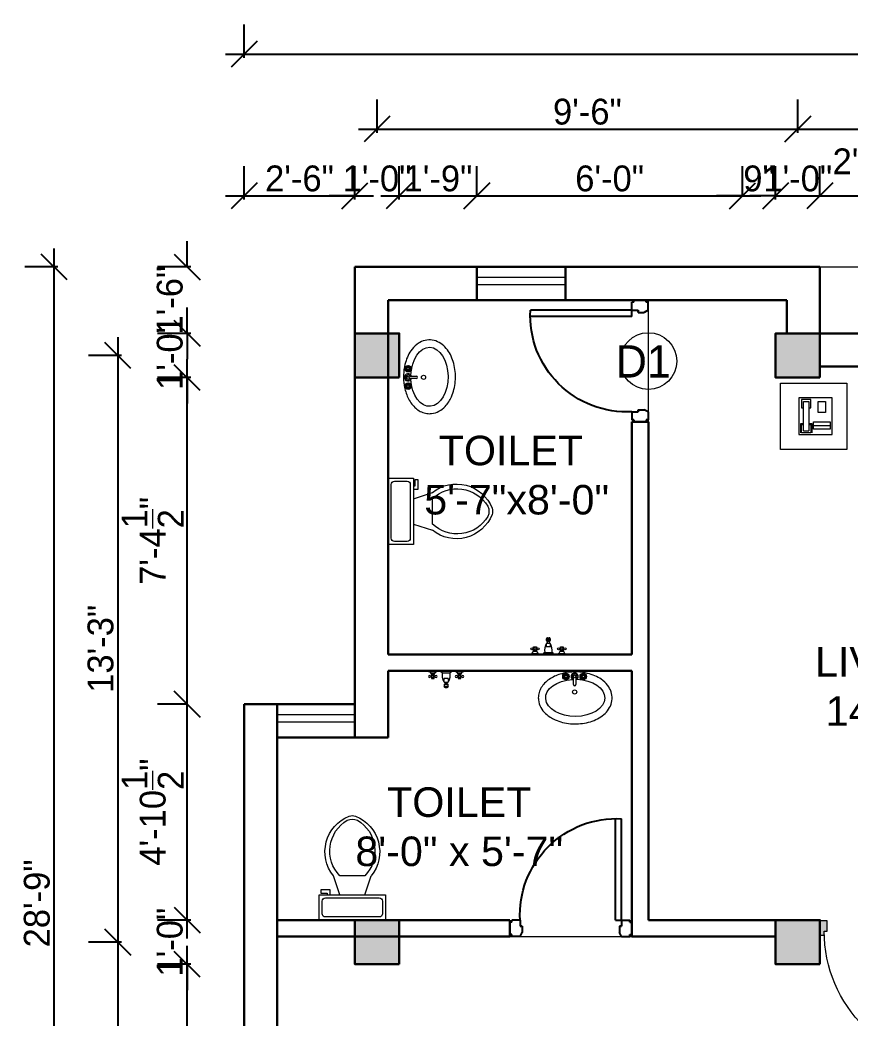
# Model space of a CAD drawing. Header units: inches. Extents: x 28835 to 36795, y -18828 to -9750.
# Drawn here: x 30622.6 to 30847.5, y -13326.5 to -13056 of the extents above; entities that cross this region are included whole.
import ezdxf

# ---------------------------------------------------------------- set-up
doc = ezdxf.new("R2010")
doc.units = ezdxf.units.IN
doc.header["$LTSCALE"] = 12
doc.header["$MEASUREMENT"] = 0
for name, color, linetype, lineweight in [('05. Dimension', 213, 'Continuous', 9), ('colum', 250, 'Continuous', 30), ('dimention', 5, 'Continuous', 9), ('Elevation', 114, 'Continuous', 20), ('F-FURNITURE', 32, 'Continuous', 13), ('FIXTURES', 23, 'Continuous', 9), ('Ha2', 31, 'Continuous', 0), ('N_DOOR', 32, 'Continuous', 13), ('STAIRCASE', 6, 'Continuous', 9), ('Text', 7, 'Continuous', 5), ('Wall', 1, 'Continuous', 30), ('WIN', 140, 'Continuous', 15)]:
    doc.layers.add(name, color=color, linetype=linetype, lineweight=lineweight)
doc.layers.add('06. Text', color=114, linetype='Continuous')
doc.layers.add('door', color=8, linetype='Continuous')
doc.styles.add('Bijay', font='', dxfattribs={"height": 8})
doc.styles.add('KBS', font='GOTHIC.TTF')
doc.styles.add('Times', font='GOTHIC.TTF')
doc.styles.get('Bijay').set_extended_font_data('Serifa BT')
doc.dimstyles.new('D75', dxfattribs={"dimtxt": 7, "dimasz": 7, "dimexe": 8, "dimexo": 24, "dimgap": 1, "dimtad": 1, "dimdec": 1, "dimzin": 3, "dimdsep": 46, "dimlunit": 4, "dimtxsty": 'Times', "dimblk": 'OBLIQUE', "dimcen": 0, "dimdle": 5, "dimaunit": 1, "dimadec": 3, "dimazin": 0, "dimtfac": 1, "dimtdec": 1, "dimtix": 1, "dimtofl": 0, "dimtmove": 1, "dimatfit": 0, "dimldrblk": 'OBLIQUE', "dimfxl": 1, "dimfxlon": 1, "dimtolj": 1, "dimtzin": 0, "dimarcsym": 0})

# ---------------------------------------------------------------- blocks, each defined once
blk = doc.blocks.new('door2.5')
at = {"layer": 'door'}
for p, q in [((0, 6), (0, 3)), ((0.5, 6), (0, 6)), ((0.5, 6), (0.5, 6.5)), ((2.5, 6.5), (0.5, 6.5)), ((2.5, 6.5), (2.5, 5)), ((4, 6.5), (2.5, 6.5)), ((2.5, 5), (3, 5)), ((3, 5), (2.5, 5)), ((3, 5), (3, 3.5)), ((27.5, 5), (27, 5)), ((27, 5), (27, 3.5)), ((27, 5), (27.5, 5)), ((27.5, 6.5), (27.5, 5)), ((27.5, 6.5), (29.5, 6.5)), ((29.5, 6), (29.5, 6.5)), ((29.5, 6), (30, 6)), ((30, 6), (30, 3)), ((0.5, 3), (0, 3)), ((0.5, 2.5), (0.5, 3)), ((2.5, 2.5), (0.5, 2.5)), ((2.5, 2.5), (3, 3.5)), ((27.5, 2.5), (27, 3.5)), ((27.5, 2.5), (29.5, 2.5)), ((29.5, 3), (30, 3)), ((29.5, 2.5), (29.5, 3))]:
    blk.add_line(p, q, dxfattribs=at)
for points in [[(2.5, 6.5), (2.5, 31.51)], [(4, 6.5), (4, 31.54)]]:
    blk.add_lwpolyline(points, dxfattribs=at)
blk.add_arc((3.79, 7.79), 23.75, 356.8785, 93.1057, dxfattribs=at)
blk = doc.blocks.new('Toilet - top')
for p, q in [((9.5, -6), (9.5, -2)), ((-10, -8.5), (-8, -8.5)), ((-10, -9.5), (-10, -8.5)), ((-8, -8.5), (-8, -8)), ((-7, -8), (-7, -9.5)), ((-4, -8), (-6, -14)), ((4, -8), (6, -14)), ((-7, -9.5), (-10, -9.5)), ((4, -14), (-4, -14))]:
    blk.add_line(p, q)
blk.add_lwpolyline([(10.5, -8), (10.5, 0), (-10.5, 0), (-10.5, -8)], close=True)
for points in [[(-9.5, -2), (-9.5, -6)], [(8.5, -1), (-8.5, -1)], [(-8.5, -7), (8.5, -7)]]:
    blk.add_lwpolyline(points)
for centre, radius, start, end in [((-8.62, -1.88), 0.884, 81.8699, 188.1301), ((8.62, -1.88), 0.884, 351.8699, 98.1301), ((-8.62, -6.12), 0.884, 171.8699, 278.1301), ((8.62, -6.12), 0.884, 261.8699, 8.1301), ((3.52, -21.58), 12.17, 141.4691, 247.9714), ((4.2, -21.82), 11.33, 136.3677, 238.9468), ((-3.52, -21.58), 12.17, 292.0284, 38.5307), ((-4.2, -21.82), 11.33, 301.053, 43.6321), ((0, -27.88), 4, 245.7318, 294.2682), ((0, -29), 4, 254.8605, 285.1395)]:
    blk.add_arc(centre, radius, start, end)
blk = doc.blocks.new('BASIN')
at = {"layer": 'FIXTURES'}
for p, q in [((78065.66, 8819.14), (78065.49, 8819.14)), ((78065.66, 8818.98), (78065.49, 8818.98)), ((78065.89, 8819.37), (78065.89, 8819.55)), ((78065.9, 8818.75), (78065.9, 8818.57)), ((78066.05, 8819.37), (78066.05, 8819.55)), ((78066.05, 8818.75), (78066.05, 8818.57)), ((78066.28, 8819.14), (78066.46, 8819.14)), ((78066.28, 8818.98), (78066.46, 8818.98)), ((78068, 8819.62), (78068, 8821.27)), ((78068.64, 8821.27), (78068.64, 8819.62)), ((78070.36, 8819.14), (78070.18, 8819.14)), ((78070.36, 8818.98), (78070.18, 8818.98)), ((78070.59, 8819.37), (78070.59, 8819.55)), ((78070.59, 8818.75), (78070.59, 8818.57)), ((78070.75, 8819.37), (78070.75, 8819.55)), ((78070.76, 8818.75), (78070.76, 8818.57)), ((78070.98, 8819.14), (78071.16, 8819.14)), ((78070.98, 8818.98), (78071.16, 8818.98))]:
    blk.add_line(p, q, dxfattribs=at)
for centre, radius in [((78068.32, 8823.26), 0.561), ((78065.97, 8819.06), 0.891), ((78065.32, 8819.06), 0.181), ((78065.97, 8819.06), 0.324), ((78065.97, 8819.71), 0.181), ((78066.62, 8819.06), 0.181), ((78068.32, 8819.06), 0.324), ((78070.67, 8819.06), 0.891), ((78070.02, 8819.06), 0.181), ((78070.67, 8819.06), 0.324), ((78070.67, 8819.71), 0.181), ((78071.32, 8819.06), 0.181), ((78065.98, 8818.41), 0.181), ((78070.68, 8818.41), 0.181)]:
    blk.add_circle(centre, radius, dxfattribs=at)
for centre, radius, start, end in [((78068.32, 8821.27), 0.324, 0, 180), ((78065.97, 8819.06), 0.648, 105.2407, 164.2093), ((78065.97, 8819.06), 0.648, 196.2342, 253.9047), ((78065.97, 8819.06), 0.648, 16.4413, 74.0789), ((78065.97, 8819.06), 0.648, 286.12, 344.0884), ((78068.32, 8819.06), 0.972, 109.6397, 70.3486), ((78068.32, 8819.06), 0.648, 120.2446, 59.6569), ((78070.67, 8819.06), 0.648, 105.9211, 163.5587), ((78070.67, 8819.06), 0.648, 195.9116, 253.88), ((78070.67, 8819.06), 0.648, 15.7907, 74.7593), ((78070.67, 8819.06), 0.648, 286.0953, 343.7658)]:
    blk.add_arc(centre, radius, start, end, dxfattribs=at)
at = {"layer": 'FIXTURES', "extrusion": (0, 0, -1)}
blk.add_ellipse((78068.16, 8824.86), major_axis=(8, 0), ratio=0.629906, start_param=1.624049, end_param=7.762372, dxfattribs=at)
at = {"layer": 'FIXTURES'}
blk.add_open_spline([(78078.16, 8824.86), (78078.16, 8824.37), (78078.09, 8823.87), (78077.81, 8822.92), (78077.61, 8822.47), (78077.1, 8821.62), (78076.79, 8821.23), (78075.71, 8820.11), (78074.81, 8819.49), (78072.79, 8818.54), (78071.68, 8818.21), (78068.63, 8817.71), (78066.63, 8817.77), (78063.45, 8818.55), (78062.19, 8819.08), (78060.45, 8820.28), (78059.86, 8820.82), (78058.97, 8821.97), (78058.65, 8822.55), (78058.23, 8823.81), (78058.13, 8824.48), (78058.2, 8825.8), (78058.37, 8826.46), (78058.91, 8827.66), (78059.28, 8828.22), (78060.18, 8829.2), (78060.69, 8829.63), (78062.38, 8830.75), (78063.69, 8831.27), (78066.49, 8831.88), (78067.98, 8831.98), (78070.88, 8831.72), (78072.29, 8831.38), (78074.54, 8830.39), (78075.44, 8829.82), (78076.7, 8828.63), (78077.15, 8828.07), (78077.83, 8826.81), (78078.05, 8826.12), (78078.15, 8825.23), (78078.16, 8825.05), (78078.16, 8824.86)], degree=3, knots=[0, 0, 0, 0, 0.181364, 0.181364, 0.362729, 0.362729, 0.544093, 0.544093, 0.928824, 0.928824, 1.313556, 1.313556, 1.94034, 1.94034, 2.400556, 2.400556, 2.689721, 2.689721, 2.932428, 2.932428, 3.175135, 3.175135, 3.417842, 3.417842, 3.66055, 3.66055, 3.903257, 3.903257, 4.376682, 4.376682, 4.850108, 4.850108, 5.323534, 5.323534, 5.693577, 5.693577, 5.95511, 5.95511, 6.216644, 6.216644, 6.283185, 6.283185, 6.283185, 6.283185], dxfattribs=at)
blk = doc.blocks.new('Faucet - Bathroom front')
for p, q in [((-0.5, 4.25), (0.5, 4.25)), ((0.5, 3.75), (-0.5, 3.75)), ((-0.5, 3), (0.5, 3)), ((-0.25, 3), (-0.25, 3.5)), ((0.25, 3.5), (0.25, 3)), ((-5, 0), (-2.25, 0)), ((-4.5087, 0.25), (-2.7408, 0.25)), ((-4, 1.625), (-4.25, 1.625)), ((-4, 1.375), (-4.25, 1.375)), ((-3.1442, 0.75), (-4.0979, 0.75)), ((-3.25, 1.625), (-3, 1.625)), ((-3.25, 1.375), (-3, 1.375)), ((-1.5, 0), (1.5, 0)), ((-1, 0.5), (1, 0.5)), ((0.5, 2), (-0.5, 2)), ((2.25, 0), (5, 0)), ((2.7413, 0.25), (4.5092, 0.25)), ((3.25, 1.625), (3, 1.625)), ((3.25, 1.375), (3, 1.375)), ((4.1058, 0.75), (3.1521, 0.75)), ((4, 1.625), (4.25, 1.625)), ((4, 1.375), (4.25, 1.375))]:
    blk.add_line(p, q)
for points in [[(-0.5, 3.75), (-0.5, 4.25)], [(-0.25, 4.5), (0.25, 4.5)], [(0.25, 3.5), (-0.25, 3.5)], [(0.5, 4.25), (0.5, 3.75)]]:
    blk.add_lwpolyline(points)
for points in [[(-4, 1), (-4, 2), (-3.25, 2), (-3.25, 1)], [(3.25, 1), (3.25, 2), (4, 2), (4, 1)]]:
    blk.add_lwpolyline(points, close=True)
for centre in [(-4.5, 1.5), (-3.625, 1.5), (-2.75, 1.5), (2.75, 1.5), (3.625, 1.5), (4.5, 1.5)]:
    blk.add_circle(centre, 0.2795)
for centre, radius, start, end in [((3, 1), 4.0311, 150.2551, 187.125), ((0.6413, 2.5), 1.246, 156.3417, 203.6583), ((-0.2575, 4.2575), 0.2426, 88.22243, 181.7776), ((-0.2575, 3.7425), 0.2426, 178.2224, 271.7776), ((0.2575, 4.2575), 0.2426, 358.2224, 91.77757), ((0.2575, 3.7425), 0.2426, 268.2224, 1.777565), ((-3, 1), 4.0311, 352.875, 29.74488), ((-0.6413, 2.5), 1.246, 336.3417, 23.65835), ((-5.375, 1.375), 1.4252, 285.2551, 344.7449), ((-1.875, 1.375), 1.4252, 195.2551, 254.7449), ((-0.7962, -0.2038), 0.7327, 106.1502, 163.8498), ((0.7962, -0.2038), 0.7327, 16.1502, 73.84979), ((1.875, 1.375), 1.4252, 285.2551, 344.7449), ((5.375, 1.375), 1.4252, 195.2551, 254.7449)]:
    blk.add_arc(centre, radius, start, end)
blk = doc.blocks.new('D1000')
at = {"linetype": 'Continuous'}
for points in [[(30, 50), (30, 20), (50, 20), (50, -50), (0, -50), (0, 50)], [(970, 50), (970, 20), (950, 20), (950, -50), (1000, -50), (1000, 50)]]:
    blk.add_hatch(color=256, dxfattribs=at).paths.add_polyline_path(points)
at = {"color": 0, "linetype": 'Continuous'}
for p, q in [((950, 20), (950, 959.8)), ((970, 50), (970, 960))]:
    blk.add_line(p, q, dxfattribs=at)
at = {"linetype": 'Continuous'}
for points in [[(30, 50), (30, 20), (50, 20), (50, -50), (0, -50), (0, 50)], [(970, 50), (970, 20), (950, 20), (950, -50), (1000, -50), (1000, 50)]]:
    blk.add_lwpolyline(points, close=True, dxfattribs=at)
blk.add_arc((970, 20), 940, 90, 180, dxfattribs=at)
blk = doc.blocks.new('t1')
at = {"layer": 'F-FURNITURE', "ltscale": 0.3}
for p, q in [((167725.04, -53224.27), (167734.04, -53224.27)), ((167725.04, -53234.27), (167725.04, -53224.27)), ((167728.79, -53225.27), (167726.79, -53225.27)), ((167726.79, -53225.27), (167726.79, -53228.27)), ((167728.79, -53228.27), (167728.79, -53225.27)), ((167730.79, -53224.77), (167733.29, -53224.77)), ((167730.79, -53227.02), (167730.79, -53224.77)), ((167732.79, -53225.27), (167731.29, -53225.27)), ((167731.29, -53225.27), (167731.29, -53233.27)), ((167732.79, -53233.27), (167732.79, -53225.27)), ((167733.29, -53224.77), (167733.29, -53227.02)), ((167734.04, -53224.27), (167734.04, -53234.27)), ((167726.79, -53228.27), (167728.79, -53228.27)), ((167731.29, -53227.02), (167730.79, -53227.02)), ((167733.29, -53227.02), (167732.79, -53227.02)), ((167730.04, -53230.77), (167725.54, -53230.77)), ((167725.54, -53230.77), (167725.54, -53232.77)), ((167730.04, -53232.77), (167730.04, -53230.77)), ((167730.54, -53231.27), (167730.54, -53233.77)), ((167731.29, -53231.27), (167730.54, -53231.27)), ((167733.54, -53231.27), (167732.79, -53231.27)), ((167733.54, -53233.77), (167733.54, -53231.27)), ((167730.04, -53231.77), (167725.54, -53231.77)), ((167725.54, -53232.77), (167730.04, -53232.77)), ((167730.79, -53231.52), (167730.79, -53233.77)), ((167731.29, -53231.52), (167730.79, -53231.52)), ((167730.79, -53233.77), (167733.29, -53233.77)), ((167732.79, -53233.27), (167731.29, -53233.27)), ((167733.29, -53231.52), (167732.79, -53231.52)), ((167733.29, -53233.77), (167733.29, -53231.52)), ((167734.04, -53234.27), (167725.04, -53234.27))]:
    blk.add_line(p, q, dxfattribs=at)
blk.add_lwpolyline([(167739.01, -53220.34), (167721.01, -53220.34), (167721.01, -53238.34), (167739.01, -53238.34)], close=True, dxfattribs=at)
blk = doc.blocks.new('_Oblique')
at = {"color": 0, "linetype": 'ByBlock', "lineweight": -2}
blk.add_line((-0.5, -0.5), (0.5, 0.5), dxfattribs=at)
blk = doc.blocks.new('*D819')
at = {"layer": 'Defpoints', "color": 0, "ltscale": 12, "transparency": 16777216}
for p in [(30725.36, -13103.63), (30713.36, -13140.91), (30725.36, -13140.91)]:
    blk.add_point(p, dxfattribs=at)
at = {"layer": 'dimention', "color": 0, "lineweight": -2, "ltscale": 12, "transparency": 16777216}
for p, q in [((30713.36, -13104.63), (30713.36, -13095.63)), ((30725.36, -13104.63), (30725.36, -13095.63)), ((30713.36, -13103.63), (30706.36, -13103.63)), ((30725.36, -13103.63), (30732.36, -13103.63))]:
    blk.add_line(p, q, dxfattribs=at)
at = {"layer": 'dimention', "color": 0, "lineweight": -2, "ltscale": 12, "transparency": 16777216, "xscale": 7, "yscale": 7, "zscale": 7}
blk.add_blockref('_Oblique', (30713.36, -13103.63), dxfattribs=at)
at = {"layer": 'dimention', "color": 0, "lineweight": -2, "ltscale": 12, "transparency": 16777216, "xscale": 7, "yscale": 7, "zscale": 7, "rotation": 180}
blk.add_blockref('_Oblique', (30725.36, -13103.63), dxfattribs=at)
at = {"layer": 'dimention', "color": 0, "ltscale": 12, "transparency": 16777216, "insert": (30719.36, -13098.96), "char_height": 7, "attachment_point": 5, "style": 'Times'}
blk.add_mtext('\\A1;1\'-0"', dxfattribs=at)
blk = doc.blocks.new('*D820')
at = {"layer": 'Defpoints', "color": 0, "ltscale": 12, "transparency": 16777216}
for p in [(30746.38, -13103.63), (30746.38, -13122.91), (30725.36, -13140.91)]:
    blk.add_point(p, dxfattribs=at)
at = {"layer": 'dimention', "color": 0, "lineweight": -2, "ltscale": 12, "transparency": 16777216}
for p, q in [((30725.36, -13104.63), (30725.36, -13095.63)), ((30746.38, -13103.63), (30746.38, -13095.63)), ((30720.36, -13103.63), (30751.38, -13103.63))]:
    blk.add_line(p, q, dxfattribs=at)
at = {"layer": 'dimention', "color": 0, "lineweight": -2, "ltscale": 12, "transparency": 16777216, "xscale": 7, "yscale": 7, "zscale": 7, "rotation": 180}
blk.add_blockref('_Oblique', (30725.36, -13103.63), dxfattribs=at)
at = {"layer": 'dimention', "color": 0, "lineweight": -2, "ltscale": 12, "transparency": 16777216, "xscale": 7, "yscale": 7, "zscale": 7}
blk.add_blockref('_Oblique', (30746.38, -13103.63), dxfattribs=at)
at = {"layer": 'dimention', "color": 0, "ltscale": 12, "transparency": 16777216, "insert": (30735.87, -13098.96), "char_height": 7, "attachment_point": 5, "style": 'Times'}
blk.add_mtext('\\A1;1\'-9"', dxfattribs=at)
blk = doc.blocks.new('*D821')
at = {"layer": 'Defpoints', "color": 0, "ltscale": 12, "transparency": 16777216}
for p in [(30818.38, -13103.63), (30746.38, -13122.91), (30818.38, -13122.91)]:
    blk.add_point(p, dxfattribs=at)
at = {"layer": 'dimention', "color": 0, "lineweight": -2, "ltscale": 12, "transparency": 16777216}
for p, q in [((30746.38, -13103.63), (30746.38, -13095.63)), ((30818.38, -13103.63), (30818.38, -13095.63)), ((30741.38, -13103.63), (30823.38, -13103.63))]:
    blk.add_line(p, q, dxfattribs=at)
at = {"layer": 'dimention', "color": 0, "lineweight": -2, "ltscale": 12, "transparency": 16777216, "xscale": 7, "yscale": 7, "zscale": 7, "rotation": 180}
blk.add_blockref('_Oblique', (30746.38, -13103.63), dxfattribs=at)
at = {"layer": 'dimention', "color": 0, "lineweight": -2, "ltscale": 12, "transparency": 16777216, "xscale": 7, "yscale": 7, "zscale": 7}
blk.add_blockref('_Oblique', (30818.38, -13103.63), dxfattribs=at)
at = {"layer": 'dimention', "color": 0, "ltscale": 12, "transparency": 16777216, "insert": (30782.38, -13098.96), "char_height": 7, "attachment_point": 5, "style": 'Times'}
blk.add_mtext('\\A1;6\'-0"', dxfattribs=at)
blk = doc.blocks.new('*D822')
at = {"layer": 'Defpoints', "color": 0, "ltscale": 12, "transparency": 16777216}
for p in [(30839.36, -13103.63), (30839.36, -13122.91), (30827.36, -13140.91)]:
    blk.add_point(p, dxfattribs=at)
at = {"layer": 'dimention', "color": 0, "lineweight": -2, "ltscale": 12, "transparency": 16777216}
for p, q in [((30827.36, -13104.63), (30827.36, -13095.63)), ((30839.36, -13103.63), (30839.36, -13095.63)), ((30827.36, -13103.63), (30820.36, -13103.63)), ((30839.36, -13103.63), (30846.36, -13103.63))]:
    blk.add_line(p, q, dxfattribs=at)
at = {"layer": 'dimention', "color": 0, "lineweight": -2, "ltscale": 12, "transparency": 16777216, "xscale": 7, "yscale": 7, "zscale": 7}
blk.add_blockref('_Oblique', (30827.36, -13103.63), dxfattribs=at)
at = {"layer": 'dimention', "color": 0, "lineweight": -2, "ltscale": 12, "transparency": 16777216, "xscale": 7, "yscale": 7, "zscale": 7, "rotation": 180}
blk.add_blockref('_Oblique', (30839.36, -13103.63), dxfattribs=at)
at = {"layer": 'dimention', "color": 0, "ltscale": 12, "transparency": 16777216, "insert": (30833.36, -13098.96), "char_height": 7, "attachment_point": 5, "style": 'Times'}
blk.add_mtext('\\A1;1\'-0"', dxfattribs=at)
blk = doc.blocks.new('*D823')
at = {"layer": 'Defpoints', "color": 0, "ltscale": 12, "transparency": 16777216}
for p in [(30818.38, -13103.63), (30827.36, -13103.63), (30827.36, -13103.63)]:
    blk.add_point(p, dxfattribs=at)
at = {"layer": 'dimention', "color": 0, "lineweight": -2, "ltscale": 12, "transparency": 16777216}
for p, q in [((30818.38, -13103.63), (30818.38, -13095.63)), ((30827.36, -13103.63), (30827.36, -13095.63)), ((30818.38, -13103.63), (30811.38, -13103.63)), ((30827.36, -13103.63), (30834.36, -13103.63))]:
    blk.add_line(p, q, dxfattribs=at)
at = {"layer": 'dimention', "color": 0, "lineweight": -2, "ltscale": 12, "transparency": 16777216, "xscale": 7, "yscale": 7, "zscale": 7}
blk.add_blockref('_Oblique', (30818.38, -13103.63), dxfattribs=at)
at = {"layer": 'dimention', "color": 0, "lineweight": -2, "ltscale": 12, "transparency": 16777216, "xscale": 7, "yscale": 7, "zscale": 7, "rotation": 180}
blk.add_blockref('_Oblique', (30827.36, -13103.63), dxfattribs=at)
at = {"layer": 'dimention', "color": 0, "ltscale": 12, "transparency": 16777216, "insert": (30822.87, -13098.96), "char_height": 7, "attachment_point": 5, "style": 'Times'}
blk.add_mtext('\\A1;9"', dxfattribs=at)
blk = doc.blocks.new('*D824')
at = {"layer": 'Defpoints', "color": 0, "ltscale": 12, "transparency": 16777216}
for p in [(30870.06, -13103.63), (30839.36, -13122.91), (30870.06, -13140.91)]:
    blk.add_point(p, dxfattribs=at)
at = {"layer": 'dimention', "color": 0, "lineweight": -2, "ltscale": 12, "transparency": 16777216}
for p, q in [((30839.36, -13103.63), (30839.36, -13095.63)), ((30870.06, -13104.63), (30870.06, -13095.63)), ((30834.36, -13103.63), (30875.06, -13103.63))]:
    blk.add_line(p, q, dxfattribs=at)
at = {"layer": 'dimention', "color": 0, "lineweight": -2, "ltscale": 12, "transparency": 16777216, "xscale": 7, "yscale": 7, "zscale": 7, "rotation": 180}
blk.add_blockref('_Oblique', (30839.36, -13103.63), dxfattribs=at)
at = {"layer": 'dimention', "color": 0, "lineweight": -2, "ltscale": 12, "transparency": 16777216, "xscale": 7, "yscale": 7, "zscale": 7}
blk.add_blockref('_Oblique', (30870.06, -13103.63), dxfattribs=at)
at = {"layer": 'dimention', "color": 0, "ltscale": 12, "transparency": 16777216, "insert": (30854.71, -13094.29), "char_height": 7, "attachment_point": 5, "style": 'Times'}
blk.add_mtext('\\A1;2\'-6{\\H1.000000x;\\S1/2;}"', dxfattribs=at)
blk = doc.blocks.new('*D830')
at = {"layer": 'Defpoints', "color": 0, "ltscale": 12, "transparency": 16777216}
for p in [(30833.36, -13085.53), (30719.36, -13140.91), (30833.36, -13140.91)]:
    blk.add_point(p, dxfattribs=at)
at = {"layer": 'dimention', "color": 0, "lineweight": -2, "ltscale": 12, "transparency": 16777216}
for p, q in [((30719.36, -13086.53), (30719.36, -13077.53)), ((30833.36, -13086.53), (30833.36, -13077.53)), ((30714.36, -13085.53), (30838.36, -13085.53))]:
    blk.add_line(p, q, dxfattribs=at)
at = {"layer": 'dimention', "color": 0, "lineweight": -2, "ltscale": 12, "transparency": 16777216, "xscale": 7, "yscale": 7, "zscale": 7, "rotation": 180}
blk.add_blockref('_Oblique', (30719.36, -13085.53), dxfattribs=at)
at = {"layer": 'dimention', "color": 0, "lineweight": -2, "ltscale": 12, "transparency": 16777216, "xscale": 7, "yscale": 7, "zscale": 7}
blk.add_blockref('_Oblique', (30833.36, -13085.53), dxfattribs=at)
at = {"layer": 'dimention', "color": 0, "ltscale": 12, "transparency": 16777216, "insert": (30776.36, -13080.86), "char_height": 7, "attachment_point": 5, "style": 'Times'}
blk.add_mtext('\\A1;9\'-6"', dxfattribs=at)
blk = doc.blocks.new('*D831')
at = {"layer": 'Defpoints', "color": 0, "ltscale": 12, "transparency": 16777216}
for p in [(30968.36, -13085.53), (30833.36, -13140.91), (30968.36, -13140.91)]:
    blk.add_point(p, dxfattribs=at)
at = {"layer": 'dimention', "color": 0, "lineweight": -2, "ltscale": 12, "transparency": 16777216}
for p, q in [((30833.36, -13086.53), (30833.36, -13077.53)), ((30968.36, -13086.53), (30968.36, -13077.53)), ((30828.36, -13085.53), (30973.36, -13085.53))]:
    blk.add_line(p, q, dxfattribs=at)
at = {"layer": 'dimention', "color": 0, "lineweight": -2, "ltscale": 12, "transparency": 16777216, "xscale": 7, "yscale": 7, "zscale": 7, "rotation": 180}
blk.add_blockref('_Oblique', (30833.36, -13085.53), dxfattribs=at)
at = {"layer": 'dimention', "color": 0, "lineweight": -2, "ltscale": 12, "transparency": 16777216, "xscale": 7, "yscale": 7, "zscale": 7}
blk.add_blockref('_Oblique', (30968.36, -13085.53), dxfattribs=at)
at = {"layer": 'dimention', "color": 0, "ltscale": 12, "transparency": 16777216, "insert": (30900.86, -13080.86), "char_height": 7, "attachment_point": 5, "style": 'Times'}
blk.add_mtext('\\A1;11\'-3"', dxfattribs=at)
blk = doc.blocks.new('*D833')
at = {"layer": 'Defpoints', "color": 0, "ltscale": 12, "transparency": 16777216}
for p in [(30713.36, -13103.63), (30683.34, -13241.41), (30713.36, -13241.41)]:
    blk.add_point(p, dxfattribs=at)
at = {"layer": 'dimention', "color": 0, "lineweight": -2, "ltscale": 12, "transparency": 16777216}
for p, q in [((30683.34, -13104.63), (30683.34, -13095.63)), ((30713.36, -13104.63), (30713.36, -13095.63)), ((30678.34, -13103.63), (30718.36, -13103.63))]:
    blk.add_line(p, q, dxfattribs=at)
at = {"layer": 'dimention', "color": 0, "lineweight": -2, "ltscale": 12, "transparency": 16777216, "xscale": 7, "yscale": 7, "zscale": 7, "rotation": 180}
blk.add_blockref('_Oblique', (30683.34, -13103.63), dxfattribs=at)
at = {"layer": 'dimention', "color": 0, "lineweight": -2, "ltscale": 12, "transparency": 16777216, "xscale": 7, "yscale": 7, "zscale": 7}
blk.add_blockref('_Oblique', (30713.36, -13103.63), dxfattribs=at)
at = {"layer": 'dimention', "color": 0, "ltscale": 12, "transparency": 16777216, "insert": (30698.35, -13098.96), "char_height": 7, "attachment_point": 5, "style": 'Times'}
blk.add_mtext('\\A1;2\'-6"', dxfattribs=at)
blk = doc.blocks.new('*D834')
at = {"layer": 'Defpoints', "color": 0, "ltscale": 12, "transparency": 16777216}
for p in [(31097.36, -13065.24), (31097.36, -13140.91), (30683.34, -13241.41)]:
    blk.add_point(p, dxfattribs=at)
at = {"layer": 'dimention', "color": 0, "lineweight": -2, "ltscale": 12, "transparency": 16777216}
for p, q in [((30683.34, -13066.24), (30683.34, -13057.24)), ((31097.36, -13066.24), (31097.36, -13057.24)), ((30678.34, -13065.24), (31102.36, -13065.24))]:
    blk.add_line(p, q, dxfattribs=at)
at = {"layer": 'dimention', "color": 0, "lineweight": -2, "ltscale": 12, "transparency": 16777216, "xscale": 7, "yscale": 7, "zscale": 7, "rotation": 180}
blk.add_blockref('_Oblique', (30683.34, -13065.24), dxfattribs=at)
at = {"layer": 'dimention', "color": 0, "lineweight": -2, "ltscale": 12, "transparency": 16777216, "xscale": 7, "yscale": 7, "zscale": 7}
blk.add_blockref('_Oblique', (31097.36, -13065.24), dxfattribs=at)
at = {"layer": 'dimention', "color": 0, "ltscale": 12, "transparency": 16777216, "insert": (30890.35, -13060.56), "char_height": 7, "attachment_point": 5, "style": 'Times'}
blk.add_mtext('\\A1;34\'-6"', dxfattribs=at)
blk = doc.blocks.new('*D842')
at = {"layer": 'Defpoints', "color": 0, "ltscale": 12, "transparency": 16777216}
for p in [(30667.91, -13311.91), (30713.36, -13311.91), (30713.36, -13455.91)]:
    blk.add_point(p, dxfattribs=at)
at = {"layer": 'dimention', "color": 0, "lineweight": -2, "ltscale": 12, "transparency": 16777216}
for p, q in [((30667.91, -13460.91), (30667.91, -13306.91)), ((30668.91, -13311.91), (30659.91, -13311.91)), ((30668.91, -13455.91), (30659.91, -13455.91))]:
    blk.add_line(p, q, dxfattribs=at)
at = {"layer": 'dimention', "color": 0, "lineweight": -2, "ltscale": 12, "transparency": 16777216, "xscale": 7, "yscale": 7, "zscale": 7}
for p, rotation in [((30667.91, -13311.91), 90), ((30667.91, -13455.91), 270)]:
    blk.add_blockref('_Oblique', p, dxfattribs=dict(at, rotation=rotation))
at = {"layer": 'dimention', "color": 0, "ltscale": 12, "transparency": 16777216, "insert": (30663.23, -13383.91), "char_height": 7, "attachment_point": 5, "rotation": 90, "style": 'Times'}
blk.add_mtext('\\A1;12\'-0"', dxfattribs=at)
blk = doc.blocks.new('*D843')
at = {"layer": 'Defpoints', "color": 0, "ltscale": 12, "transparency": 16777216}
for p in [(30667.91, -13299.91), (30713.36, -13299.91), (30713.36, -13311.91)]:
    blk.add_point(p, dxfattribs=at)
at = {"layer": 'dimention', "color": 0, "lineweight": -2, "ltscale": 12, "transparency": 16777216}
for p, q in [((30667.91, -13299.91), (30667.91, -13292.91)), ((30668.91, -13299.91), (30659.91, -13299.91)), ((30668.91, -13311.91), (30659.91, -13311.91)), ((30667.91, -13311.91), (30667.91, -13318.91))]:
    blk.add_line(p, q, dxfattribs=at)
at = {"layer": 'dimention', "color": 0, "lineweight": -2, "ltscale": 12, "transparency": 16777216, "xscale": 7, "yscale": 7, "zscale": 7}
for p, rotation in [((30667.91, -13299.91), 270), ((30667.91, -13311.91), 90)]:
    blk.add_blockref('_Oblique', p, dxfattribs=dict(at, rotation=rotation))
at = {"layer": 'dimention', "color": 0, "ltscale": 12, "transparency": 16777216, "insert": (30663.23, -13305.91), "char_height": 7, "attachment_point": 5, "rotation": 90, "style": 'Times'}
blk.add_mtext('\\A1;1\'-0"', dxfattribs=at)
blk = doc.blocks.new('*D844')
at = {"layer": 'Defpoints', "color": 0, "ltscale": 12, "transparency": 16777216}
for p in [(30667.91, -13241.41), (30683.34, -13241.41), (30713.36, -13299.91)]:
    blk.add_point(p, dxfattribs=at)
at = {"layer": 'dimention', "color": 0, "lineweight": -2, "ltscale": 12, "transparency": 16777216}
for p, q in [((30667.91, -13304.91), (30667.91, -13236.41)), ((30667.91, -13241.41), (30659.91, -13241.41)), ((30668.91, -13299.91), (30659.91, -13299.91))]:
    blk.add_line(p, q, dxfattribs=at)
at = {"layer": 'dimention', "color": 0, "lineweight": -2, "ltscale": 12, "transparency": 16777216, "xscale": 7, "yscale": 7, "zscale": 7}
for p, rotation in [((30667.91, -13241.41), 90), ((30667.91, -13299.91), 270)]:
    blk.add_blockref('_Oblique', p, dxfattribs=dict(at, rotation=rotation))
at = {"layer": 'dimention', "color": 0, "ltscale": 12, "transparency": 16777216, "insert": (30658.57, -13270.66), "char_height": 7, "attachment_point": 5, "rotation": 90, "style": 'Times'}
blk.add_mtext('\\A1;4\'-10{\\H1.000000x;\\S1/2;}"', dxfattribs=at)
blk = doc.blocks.new('*D845')
at = {"layer": 'Defpoints', "color": 0, "ltscale": 12, "transparency": 16777216}
for p in [(30667.91, -13152.91), (30713.36, -13152.91), (30683.34, -13241.41)]:
    blk.add_point(p, dxfattribs=at)
at = {"layer": 'dimention', "color": 0, "lineweight": -2, "ltscale": 12, "transparency": 16777216}
for p, q in [((30667.91, -13246.41), (30667.91, -13147.91)), ((30668.91, -13152.91), (30659.91, -13152.91)), ((30667.91, -13241.41), (30659.91, -13241.41))]:
    blk.add_line(p, q, dxfattribs=at)
at = {"layer": 'dimention', "color": 0, "lineweight": -2, "ltscale": 12, "transparency": 16777216, "xscale": 7, "yscale": 7, "zscale": 7}
for p, rotation in [((30667.91, -13152.91), 90), ((30667.91, -13241.41), 270)]:
    blk.add_blockref('_Oblique', p, dxfattribs=dict(at, rotation=rotation))
at = {"layer": 'dimention', "color": 0, "ltscale": 12, "transparency": 16777216, "insert": (30658.57, -13197.16), "char_height": 7, "attachment_point": 5, "rotation": 90, "style": 'Times'}
blk.add_mtext('\\A1;7\'-4{\\H1.000000x;\\S1/2;}"', dxfattribs=at)
blk = doc.blocks.new('*D846')
at = {"layer": 'Defpoints', "color": 0, "ltscale": 12, "transparency": 16777216}
for p in [(30667.91, -13140.91), (30713.36, -13140.91), (30713.36, -13152.91)]:
    blk.add_point(p, dxfattribs=at)
at = {"layer": 'dimention', "color": 0, "lineweight": -2, "ltscale": 12, "transparency": 16777216}
for p, q in [((30667.91, -13140.91), (30667.91, -13133.91)), ((30668.91, -13140.91), (30659.91, -13140.91)), ((30668.91, -13152.91), (30659.91, -13152.91)), ((30667.91, -13152.91), (30667.91, -13159.91))]:
    blk.add_line(p, q, dxfattribs=at)
at = {"layer": 'dimention', "color": 0, "lineweight": -2, "ltscale": 12, "transparency": 16777216, "xscale": 7, "yscale": 7, "zscale": 7}
for p, rotation in [((30667.91, -13140.91), 270), ((30667.91, -13152.91), 90)]:
    blk.add_blockref('_Oblique', p, dxfattribs=dict(at, rotation=rotation))
at = {"layer": 'dimention', "color": 0, "ltscale": 12, "transparency": 16777216, "insert": (30663.23, -13146.91), "char_height": 7, "attachment_point": 5, "rotation": 90, "style": 'Times'}
blk.add_mtext('\\A1;1\'-0"', dxfattribs=at)
blk = doc.blocks.new('*D847')
at = {"layer": 'Defpoints', "color": 0, "ltscale": 12, "transparency": 16777216}
for p in [(30667.91, -13122.91), (30713.36, -13122.91), (30713.36, -13140.91)]:
    blk.add_point(p, dxfattribs=at)
at = {"layer": 'dimention', "color": 0, "lineweight": -2, "ltscale": 12, "transparency": 16777216}
for p, q in [((30667.91, -13122.91), (30667.91, -13115.91)), ((30668.91, -13122.91), (30659.91, -13122.91)), ((30668.91, -13140.91), (30659.91, -13140.91)), ((30667.91, -13140.91), (30667.91, -13147.91))]:
    blk.add_line(p, q, dxfattribs=at)
at = {"layer": 'dimention', "color": 0, "lineweight": -2, "ltscale": 12, "transparency": 16777216, "xscale": 7, "yscale": 7, "zscale": 7}
for p, rotation in [((30667.91, -13122.91), 270), ((30667.91, -13140.91), 90)]:
    blk.add_blockref('_Oblique', p, dxfattribs=dict(at, rotation=rotation))
at = {"layer": 'dimention', "color": 0, "ltscale": 12, "transparency": 16777216, "insert": (30663.23, -13131.91), "char_height": 7, "attachment_point": 5, "rotation": 90, "style": 'Times'}
blk.add_mtext('\\A1;1\'-6"', dxfattribs=at)
blk = doc.blocks.new('*D848')
at = {"layer": 'Defpoints', "color": 0, "ltscale": 12, "transparency": 16777216}
for p in [(30713.36, -13146.91), (30649.15, -13305.91), (30713.36, -13305.91)]:
    blk.add_point(p, dxfattribs=at)
at = {"layer": 'dimention', "color": 0, "lineweight": -2, "ltscale": 12, "transparency": 16777216}
for p, q in [((30649.15, -13141.91), (30649.15, -13310.91)), ((30650.15, -13146.91), (30641.15, -13146.91)), ((30650.15, -13305.91), (30641.15, -13305.91))]:
    blk.add_line(p, q, dxfattribs=at)
at = {"layer": 'dimention', "color": 0, "lineweight": -2, "ltscale": 12, "transparency": 16777216, "xscale": 7, "yscale": 7, "zscale": 7}
for p, rotation in [((30649.15, -13146.91), 90), ((30649.15, -13305.91), 270)]:
    blk.add_blockref('_Oblique', p, dxfattribs=dict(at, rotation=rotation))
at = {"layer": 'dimention', "color": 0, "ltscale": 12, "transparency": 16777216, "insert": (30644.47, -13226.41), "char_height": 7, "attachment_point": 5, "rotation": 90, "style": 'Times'}
blk.add_mtext('\\A1;13\'-3"', dxfattribs=at)
blk = doc.blocks.new('*D849')
at = {"layer": 'Defpoints', "color": 0, "ltscale": 12, "transparency": 16777216}
for p in [(30713.36, -13305.91), (30649.15, -13461.91), (30713.36, -13461.91)]:
    blk.add_point(p, dxfattribs=at)
at = {"layer": 'dimention', "color": 0, "lineweight": -2, "ltscale": 12, "transparency": 16777216}
for p, q in [((30649.15, -13300.91), (30649.15, -13466.91)), ((30650.15, -13305.91), (30641.15, -13305.91)), ((30650.15, -13461.91), (30641.15, -13461.91))]:
    blk.add_line(p, q, dxfattribs=at)
at = {"layer": 'dimention', "color": 0, "lineweight": -2, "ltscale": 12, "transparency": 16777216, "xscale": 7, "yscale": 7, "zscale": 7}
for p, rotation in [((30649.15, -13305.91), 90), ((30649.15, -13461.91), 270)]:
    blk.add_blockref('_Oblique', p, dxfattribs=dict(at, rotation=rotation))
at = {"layer": 'dimention', "color": 0, "ltscale": 12, "transparency": 16777216, "insert": (30644.47, -13383.91), "char_height": 7, "attachment_point": 5, "rotation": 90, "style": 'Times'}
blk.add_mtext('\\A1;13\'-0"', dxfattribs=at)
blk = doc.blocks.new('*D850')
at = {"layer": 'Defpoints', "color": 0, "ltscale": 12, "transparency": 16777216}
for p in [(30631.89, -13122.91), (30713.36, -13122.91), (30713.36, -13467.91)]:
    blk.add_point(p, dxfattribs=at)
at = {"layer": 'dimention', "color": 0, "lineweight": -2, "ltscale": 12, "transparency": 16777216}
for p, q in [((30631.89, -13472.91), (30631.89, -13117.91)), ((30632.89, -13122.91), (30623.89, -13122.91)), ((30632.89, -13467.91), (30623.89, -13467.91))]:
    blk.add_line(p, q, dxfattribs=at)
at = {"layer": 'dimention', "color": 0, "lineweight": -2, "ltscale": 12, "transparency": 16777216, "xscale": 7, "yscale": 7, "zscale": 7}
for p, rotation in [((30631.89, -13122.91), 90), ((30631.89, -13467.91), 270)]:
    blk.add_blockref('_Oblique', p, dxfattribs=dict(at, rotation=rotation))
at = {"layer": 'dimention', "color": 0, "ltscale": 12, "transparency": 16777216, "insert": (30627.21, -13295.41), "char_height": 7, "attachment_point": 5, "rotation": 90, "style": 'Times'}
blk.add_mtext('\\A1;28\'-9"', dxfattribs=at)

msp = doc.modelspace()

# ---------------------------------------------------------------- hatches: boundary and pattern name
at = {"layer": 'Ha2'}
for points in [[(30725.36, -13152.91), (30725.36, -13140.91), (30713.36, -13140.91), (30713.36, -13152.91)], [(30839.36, -13152.91), (30839.36, -13140.91), (30827.36, -13140.91), (30827.36, -13152.91)], [(30725.36, -13311.91), (30725.36, -13299.91), (30713.36, -13299.91), (30713.36, -13311.91)], [(30839.36, -13311.91), (30839.36, -13299.91), (30827.36, -13299.91), (30827.36, -13311.91)]]:
    msp.add_hatch(color=256, dxfattribs=at).paths.add_polyline_path(points)

# ---------------------------------------------------------------- linework, layer by layer
at = {"layer": 'colum'}
for points in [[(30725.36, -13152.91), (30725.36, -13140.91), (30713.36, -13140.91), (30713.36, -13152.91)], [(30839.36, -13152.91), (30839.36, -13140.91), (30827.36, -13140.91), (30827.36, -13152.91)], [(30725.36, -13311.91), (30725.36, -13299.91), (30713.36, -13299.91), (30713.36, -13311.91)], [(30839.36, -13311.91), (30839.36, -13299.91), (30827.36, -13299.91), (30827.36, -13311.91)]]:
    msp.add_lwpolyline(points, close=True, dxfattribs=at)
at = {"layer": 'Elevation', "flags": 128}
for points in [[(30683.34, -13241.41), (30713.36, -13241.41), (30713.36, -13122.91), (30956.36, -13122.91)], [(30962.36, -13467.91), (30839.36, -13467.91), (30839.46, -13502.43), (30839.36, -13503.91), (30716.34, -13495.91), (30716.34, -13479.91), (30683.34, -13479.91), (30683.34, -13241.41)]]:
    msp.add_lwpolyline(points, dxfattribs=at)
at = {"layer": 'STAIRCASE'}
for p, q in [((30792.88, -13164.91), (30792.88, -13131.91)), ((30755.38, -13304.41), (30788.38, -13304.41))]:
    msp.add_line(p, q, dxfattribs=at)
at = {"layer": 'Text'}
msp.add_circle((30792.88, -13148.41), 7.67, dxfattribs=at)
at = {"layer": 'Wall'}
for p, q in [((30839.36, -13122.91), (30713.36, -13122.91)), ((30713.36, -13122.91), (30713.36, -13250.41)), ((30839.36, -13140.91), (30839.36, -13122.91)), ((30722.36, -13227.91), (30722.36, -13131.91)), ((30722.36, -13131.91), (30830.36, -13131.91)), ((30830.36, -13140.91), (30830.36, -13131.91)), ((31085.36, -13140.91), (30833.36, -13140.91)), ((30839.36, -13149.91), (30969.86, -13149.91)), ((30788.38, -13164.91), (30792.88, -13164.91)), ((30788.38, -13227.91), (30788.38, -13164.91)), ((30792.88, -13299.91), (30792.88, -13164.91)), ((30788.38, -13227.91), (30722.36, -13227.91)), ((30722.36, -13250.41), (30722.36, -13232.41)), ((30788.38, -13232.41), (30722.36, -13232.41)), ((30788.38, -13304.41), (30788.38, -13232.41)), ((30713.36, -13241.41), (30683.34, -13241.41)), ((30683.34, -13479.91), (30683.34, -13241.41)), ((30722.36, -13250.41), (30692.34, -13250.41)), ((30755.38, -13299.91), (30692.34, -13299.91)), ((30755.38, -13304.41), (30755.38, -13299.91)), ((30827.36, -13299.91), (30792.88, -13299.91)), ((30755.38, -13304.41), (30692.34, -13304.41)), ((30827.36, -13304.41), (30788.38, -13304.41))]:
    msp.add_line(p, q, dxfattribs=at)
at = {"layer": 'Wall', "ltscale": 12}
for p, q in [((30746.38, -13122.91), (30746.38, -13131.91)), ((30770.4, -13122.91), (30770.4, -13131.91))]:
    msp.add_line(p, q, dxfattribs=at)
msp.add_lwpolyline([(30692.34, -13241.41), (30692.34, -13470.91), (30716.36, -13470.91), (30716.36, -13467.91)], dxfattribs=at)
at = {"layer": 'WIN', "ltscale": 12}
for p, q in [((30746.38, -13125.71), (30770.4, -13125.71)), ((30746.38, -13127.71), (30770.4, -13127.71)), ((30692.34, -13244.21), (30713.36, -13244.21)), ((30692.34, -13246.21), (30713.36, -13246.21))]:
    msp.add_line(p, q, dxfattribs=at)

# ---------------------------------------------------------------- block references
at = {"layer": '05. Dimension', "rotation": 270}
msp.add_blockref('BASIN', (21908.71, 64915.48), dxfattribs=at)
at = {"layer": 'door', "xscale": -1.099999999998545, "yscale": 1.100000000000364, "zscale": 1.099999999999939, "rotation": 90}
msp.add_blockref('door2.5', (30795.58, -13131.91), dxfattribs=at)
at = {"layer": 'door', "xscale": -1.099999999998545, "yscale": 1.099999999998545, "zscale": 1.099999999999939}
msp.add_blockref('door2.5', (30788.38, -13307.11), dxfattribs=at)
at = {"layer": 'F-FURNITURE', "xscale": -1}
msp.add_blockref('t1', (198567.69, 40065.91), dxfattribs=at)
at = {"layer": 'F-FURNITURE', "ltscale": 0.3, "rotation": 180}
msp.add_blockref('BASIN', (108841.22, -4414.85), dxfattribs=at)
at = {"layer": 'FIXTURES', "xscale": -0.8571428568102419, "yscale": 0.8571428572759032, "zscale": 0.8571428571428571}
for p, rotation in [((30722.36, -13189.15), 90), ((30712.67, -13299.91), 180)]:
    msp.add_blockref('Toilet - top', p, dxfattribs=dict(at, rotation=rotation))
at = {"layer": 'FIXTURES'}
msp.add_blockref('Faucet - Bathroom front', (30765.79, -13227.91), dxfattribs=at)
at = {"layer": 'FIXTURES', "xscale": -1, "rotation": 180}
msp.add_blockref('Faucet - Bathroom front', (30738.09, -13232.41), dxfattribs=at)
at = {"layer": 'N_DOOR', "xscale": -0.03899999987334013, "yscale": 0.03899999998975545, "zscale": 0.03900000001885928, "rotation": 180}
msp.add_blockref('D1000', (30839.36, -13302.11), dxfattribs=at)

# ---------------------------------------------------------------- texts
at = {"layer": '06. Text', "ltscale": 0.3, "char_height": 8, "attachment_point": 5, "style": 'Bijay'}
for s, insert, width in [('{\\fArial|b0|i0|c0|p34;TOILET\\P 5\'-7"x8\'-0" }', (30755.64, -13179.38), 84.1644), ('{\\fArial|b0|i0|c0|p34;LIVING ROOM\\P14\'-9" x 12\'-6"}', (30875.28, -13236.64), 99.1644), ('{\\fArial|b0|i0|c0|p34;TOILET\\P8\'-0" x 5\'-7"}', (30741.64, -13274.68), 84.1644)]:
    msp.add_mtext(s, dxfattribs=dict(at, insert=insert, width=width))
at = {"layer": 'Text', "insert": (30798.99, -13148.51), "char_height": 8.75, "attachment_point": 6, "style": 'KBS'}
msp.add_mtext('D1', dxfattribs=at)

# ---------------------------------------------------------------- dimensions: what is measured, and where the dimension line sits
at = {"layer": 'dimention', "ltscale": 12}
for base, p1, p2, picture, middle in [((31097.36, -13065.24), (30683.34, -13241.41), (31097.36, -13140.91), '*D834', (30890.35, -13060.56)), ((30833.36, -13085.53), (30719.36, -13140.91), (30833.36, -13140.91), '*D830', (30776.36, -13080.86)), ((30968.36, -13085.53), (30833.36, -13140.91), (30968.36, -13140.91), '*D831', (30900.86, -13080.86)), ((30870.06, -13103.63), (30839.36, -13122.91), (30870.06, -13140.91), '*D824', (30854.71, -13094.29)), ((30713.36, -13103.63), (30683.34, -13241.41), (30713.36, -13241.41), '*D833', (30698.35, -13098.96)), ((30725.36, -13103.63), (30713.36, -13140.91), (30725.36, -13140.91), '*D819', (30719.36, -13098.96)), ((30746.38, -13103.63), (30725.36, -13140.91), (30746.38, -13122.91), '*D820', (30735.87, -13098.96)), ((30818.38, -13103.63), (30746.38, -13122.91), (30818.38, -13122.91), '*D821', (30782.38, -13098.96)), ((30827.36, -13103.63), (30818.38, -13103.63), (30827.36, -13103.63), '*D823', (30822.87, -13098.96)), ((30839.36, -13103.63), (30827.36, -13140.91), (30839.36, -13122.91), '*D822', (30833.36, -13098.96))]:
    dim = msp.add_linear_dim(base=base, p1=p1, p2=p2, dimstyle='D75', dxfattribs=at)
    dim.commit()
    dim.dimension.update_dxf_attribs({"geometry": picture, "text_midpoint": middle})
for base, p1, p2, picture, middle in [((30667.91, -13122.91), (30713.36, -13140.91), (30713.36, -13122.91), '*D847', (30663.23, -13131.91)), ((30631.89, -13122.91), (30713.36, -13467.91), (30713.36, -13122.91), '*D850', (30627.21, -13295.41)), ((30667.91, -13140.91), (30713.36, -13152.91), (30713.36, -13140.91), '*D846', (30663.23, -13146.91)), ((30649.15, -13305.91), (30713.36, -13146.91), (30713.36, -13305.91), '*D848', (30644.47, -13226.41)), ((30667.91, -13152.91), (30683.34, -13241.41), (30713.36, -13152.91), '*D845', (30658.57, -13197.16)), ((30667.91, -13241.41), (30713.36, -13299.91), (30683.34, -13241.41), '*D844', (30658.57, -13270.66)), ((30667.91, -13299.91), (30713.36, -13311.91), (30713.36, -13299.91), '*D843', (30663.23, -13305.91)), ((30649.15, -13461.91), (30713.36, -13305.91), (30713.36, -13461.91), '*D849', (30644.47, -13383.91)), ((30667.91, -13311.91), (30713.36, -13455.91), (30713.36, -13311.91), '*D842', (30663.23, -13383.91))]:
    dim = msp.add_linear_dim(base=base, p1=p1, p2=p2, angle=90, dimstyle='D75', dxfattribs=at)
    dim.commit()
    dim.dimension.update_dxf_attribs({"geometry": picture, "text_midpoint": middle})

doc.saveas('drawing.dxf')
